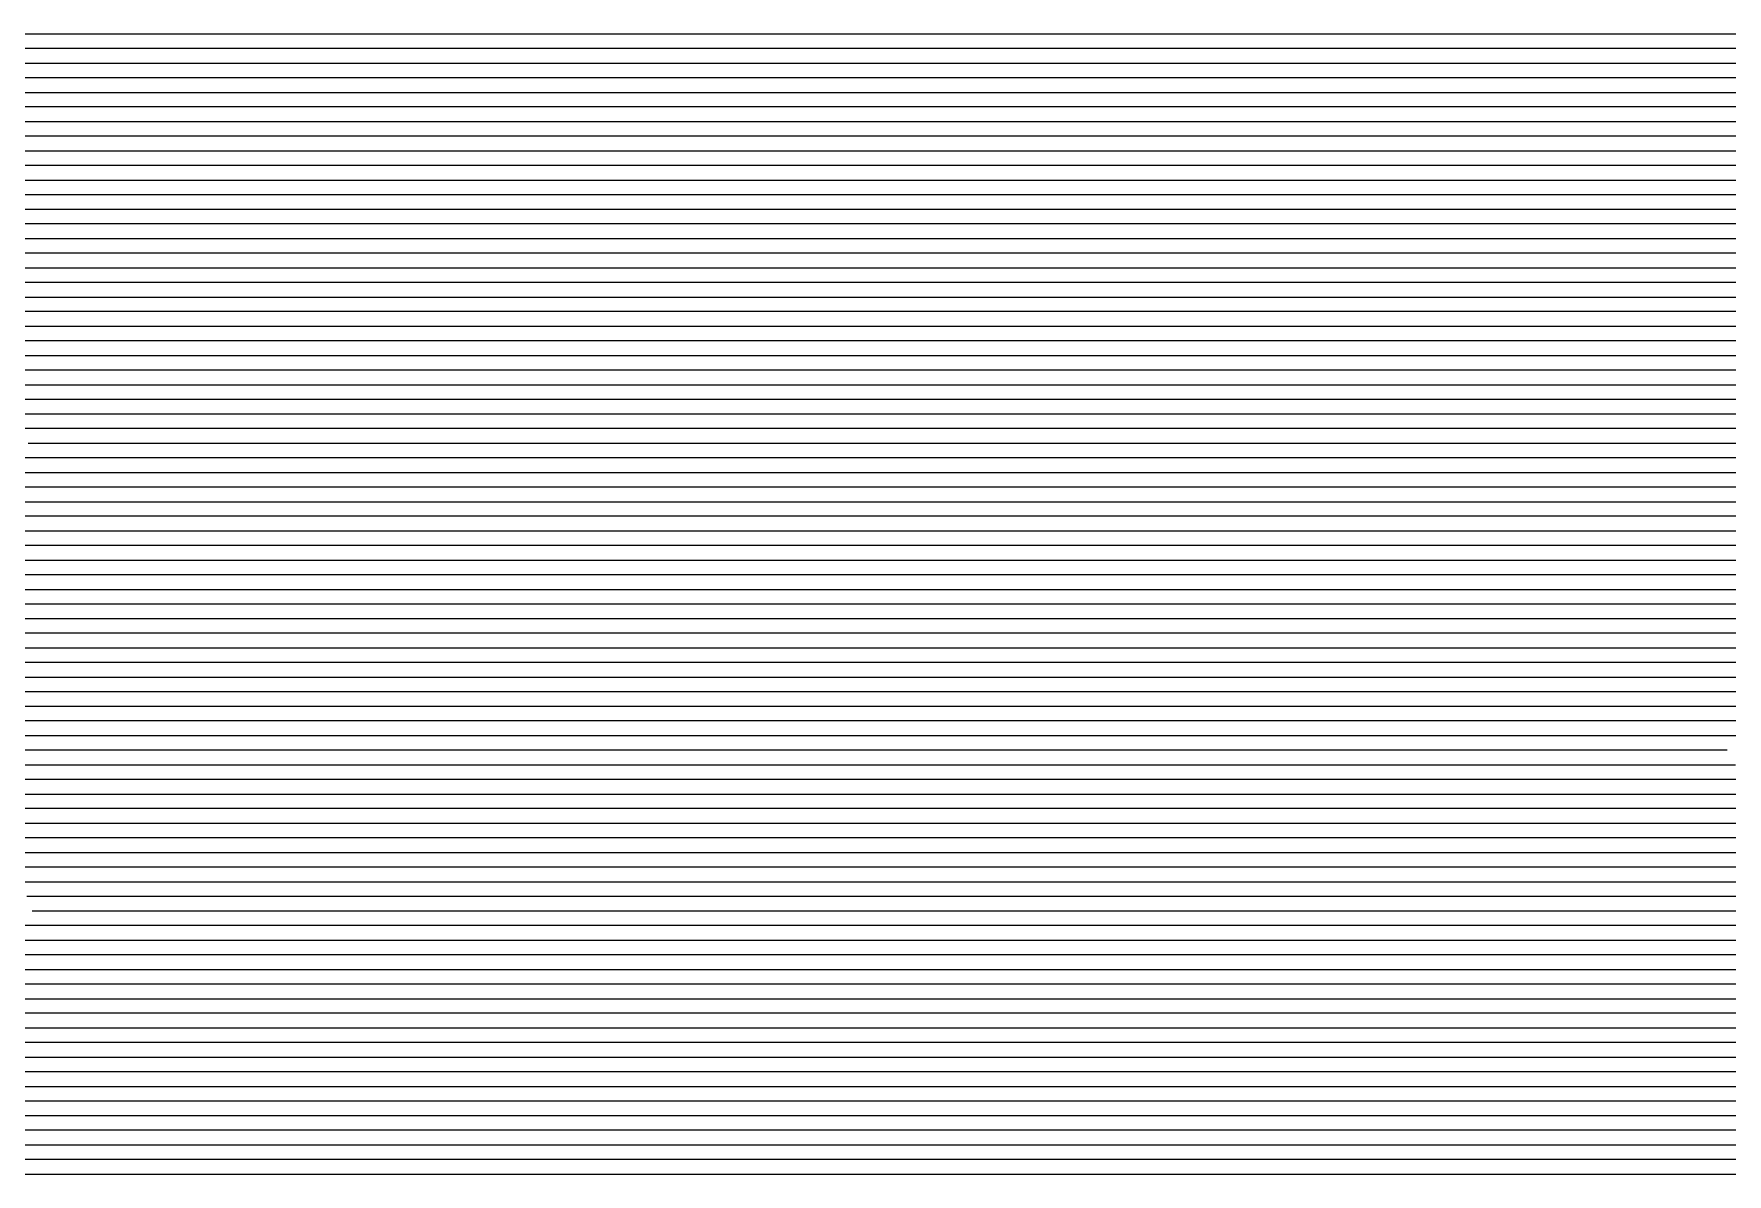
# Model space of a CAD drawing. Header units: metres. Extents: x -7 to 7, y -7 to 7.
# Drawn here: x -3.223 to -2.065, y 5.085 to 5.865 of the extents above; entities that cross this region are included whole.
import ezdxf

# ---------------------------------------------------------------- set-up
doc = ezdxf.new("R2010")
doc.units = ezdxf.units.M

msp = doc.modelspace()

# ---------------------------------------------------------------- linework, layer by layer
for p, q in [((-3.408932, 5.865147, -0.579548), (-2.96056, 5.865147, -0.538877)), ((-2.96056, 5.865147, -0.538877), (-2.860878, 5.865147, -0.529523)), ((-2.860878, 5.865147, -0.529523), (-2.477347, 5.865147, -0.494256)), ((-2.477347, 5.865147, -0.494256), (-2.337511, 5.865147, -0.480944)), ((-2.337511, 5.865147, -0.480944), (-2.008483, 5.865147, -0.450271)), ((-2.95704, 5.855147, -0.538315), (-3.402446, 5.855147, -0.578717)), ((-2.854789, 5.855147, -0.52872), (-2.95704, 5.855147, -0.538315)), ((-2.474171, 5.855147, -0.493721), (-2.854789, 5.855147, -0.52872)), ((-2.331947, 5.855147, -0.480182), (-2.474171, 5.855147, -0.493721)), ((-2.005755, 5.855147, -0.449773), (-2.331947, 5.855147, -0.480182)), ((-3.395961, 5.845147, -0.577886), (-2.953521, 5.845147, -0.537754)), ((-2.953521, 5.845147, -0.537754), (-2.848701, 5.845147, -0.527917)), ((-2.848701, 5.845147, -0.527917), (-2.470995, 5.845147, -0.493186)), ((-2.470995, 5.845147, -0.493186), (-2.326383, 5.845147, -0.47942)), ((-2.326383, 5.845147, -0.47942), (-2.003027, 5.845147, -0.449275)), ((-2.950001, 5.835147, -0.537192), (-3.389475, 5.835147, -0.577055)), ((-2.842613, 5.835147, -0.527115), (-2.950001, 5.835147, -0.537192)), ((-2.467819, 5.835147, -0.492651), (-2.842613, 5.835147, -0.527115)), ((-2.320819, 5.835147, -0.478657), (-2.467819, 5.835147, -0.492651)), ((-2.000299, 5.835147, -0.448777), (-2.320819, 5.835147, -0.478657)), ((-3.382989, 5.825147, -0.576225), (-2.946482, 5.825147, -0.53663)), ((-2.946482, 5.825147, -0.53663), (-2.836524, 5.825147, -0.526312)), ((-2.836524, 5.825147, -0.526312), (-2.464643, 5.825147, -0.492116)), ((-2.464643, 5.825147, -0.492116), (-2.315254, 5.825147, -0.477895)), ((-2.315254, 5.825147, -0.477895), (-1.997572, 5.825147, -0.448279)), ((-2.942962, 5.815147, -0.536069), (-3.376504, 5.815147, -0.575394)), ((-3.370018, 5.805147, -0.574563), (-2.939443, 5.805147, -0.535507)), ((-2.830436, 5.815147, -0.525509), (-2.942962, 5.815147, -0.536069)), ((-2.939443, 5.805147, -0.535507), (-2.824347, 5.805147, -0.524706)), ((-2.461467, 5.815147, -0.491581), (-2.830436, 5.815147, -0.525509)), ((-2.824347, 5.805147, -0.524706), (-2.458291, 5.805147, -0.491046)), ((-2.30969, 5.815147, -0.477133), (-2.461467, 5.815147, -0.491581)), ((-2.458291, 5.805147, -0.491046), (-2.304126, 5.805147, -0.47637)), ((-1.994844, 5.815147, -0.447781), (-2.30969, 5.815147, -0.477133)), ((-2.304126, 5.805147, -0.47637), (-1.992116, 5.805147, -0.447283)), ((-2.935923, 5.795147, -0.534945), (-3.363533, 5.795147, -0.573732)), ((-2.818259, 5.795147, -0.523903), (-2.935923, 5.795147, -0.534945)), ((-2.455115, 5.795147, -0.490511), (-2.818259, 5.795147, -0.523903)), ((-2.298562, 5.795147, -0.475608), (-2.455115, 5.795147, -0.490511)), ((-1.989388, 5.795147, -0.446786), (-2.298562, 5.795147, -0.475608)), ((-3.357047, 5.785147, -0.572902), (-2.932404, 5.785147, -0.534383)), ((-2.932404, 5.785147, -0.534383), (-2.812171, 5.785147, -0.523101)), ((-2.812171, 5.785147, -0.523101), (-2.451939, 5.785147, -0.489976)), ((-2.451939, 5.785147, -0.489976), (-2.292997, 5.785147, -0.474846)), ((-2.292997, 5.785147, -0.474846), (-1.986661, 5.785147, -0.446288)), ((-2.928884, 5.775147, -0.533822), (-3.350562, 5.775147, -0.572071)), ((-2.806082, 5.775147, -0.522298), (-2.928884, 5.775147, -0.533822)), ((-2.448763, 5.775147, -0.489441), (-2.806082, 5.775147, -0.522298)), ((-2.287433, 5.775147, -0.474083), (-2.448763, 5.775147, -0.489441)), ((-1.983933, 5.775147, -0.44579), (-2.287433, 5.775147, -0.474083)), ((-3.344076, 5.765147, -0.57124), (-2.925365, 5.765147, -0.53326)), ((-2.925365, 5.765147, -0.53326), (-2.799994, 5.765147, -0.521495)), ((-2.799994, 5.765147, -0.521495), (-2.445587, 5.765147, -0.488906)), ((-2.445587, 5.765147, -0.488906), (-2.281869, 5.765147, -0.473321)), ((-2.281869, 5.765147, -0.473321), (-1.981205, 5.765147, -0.445292)), ((-2.921845, 5.755147, -0.532698), (-3.337591, 5.755147, -0.570409)), ((-2.793905, 5.755147, -0.520692), (-2.921845, 5.755147, -0.532698)), ((-2.442411, 5.755147, -0.488371), (-2.793905, 5.755147, -0.520692)), ((-2.276305, 5.755147, -0.472559), (-2.442411, 5.755147, -0.488371)), ((-1.978477, 5.755147, -0.444794), (-2.276305, 5.755147, -0.472559)), ((-3.331105, 5.745147, -0.569579), (-2.918326, 5.745147, -0.532137)), ((-2.914806, 5.735147, -0.531575), (-3.324619, 5.735147, -0.568748)), ((-2.918326, 5.745147, -0.532137), (-2.787817, 5.745147, -0.51989)), ((-2.781729, 5.735147, -0.519087), (-2.914806, 5.735147, -0.531575)), ((-2.787817, 5.745147, -0.51989), (-2.439235, 5.745147, -0.487836)), ((-2.436059, 5.735147, -0.487302), (-2.781729, 5.735147, -0.519087)), ((-2.439235, 5.745147, -0.487836), (-2.27074, 5.745147, -0.471796)), ((-2.265176, 5.735147, -0.471034), (-2.436059, 5.735147, -0.487302)), ((-2.27074, 5.745147, -0.471796), (-1.97575, 5.745147, -0.444296)), ((-1.973022, 5.735147, -0.443798), (-2.265176, 5.735147, -0.471034)), ((-3.318134, 5.725147, -0.567917), (-2.911287, 5.725147, -0.531013)), ((-2.911287, 5.725147, -0.531013), (-2.77564, 5.725147, -0.518284)), ((-2.77564, 5.725147, -0.518284), (-2.432883, 5.725147, -0.486767)), ((-2.432883, 5.725147, -0.486767), (-2.259612, 5.725147, -0.470272)), ((-2.259612, 5.725147, -0.470272), (-1.970294, 5.725147, -0.4433)), ((-2.907767, 5.715147, -0.530452), (-3.311648, 5.715147, -0.567086)), ((-2.769552, 5.715147, -0.517481), (-2.907767, 5.715147, -0.530452)), ((-2.429707, 5.715147, -0.486232), (-2.769552, 5.715147, -0.517481)), ((-2.254048, 5.715147, -0.469509), (-2.429707, 5.715147, -0.486232)), ((-1.967567, 5.715147, -0.442802), (-2.254048, 5.715147, -0.469509)), ((-3.305163, 5.705147, -0.566256), (-2.904248, 5.705147, -0.52989)), ((-2.904248, 5.705147, -0.52989), (-2.763464, 5.705147, -0.516678)), ((-2.763464, 5.705147, -0.516678), (-2.426531, 5.705147, -0.485697)), ((-2.426531, 5.705147, -0.485697), (-2.248483, 5.705147, -0.468747)), ((-2.248483, 5.705147, -0.468747), (-1.964839, 5.705147, -0.442304)), ((-2.900728, 5.695147, -0.529328), (-3.298677, 5.695147, -0.565425)), ((-2.757375, 5.695147, -0.515876), (-2.900728, 5.695147, -0.529328)), ((-2.423355, 5.695147, -0.485162), (-2.757375, 5.695147, -0.515876)), ((-2.242919, 5.695147, -0.467985), (-2.423355, 5.695147, -0.485162)), ((-1.962111, 5.695147, -0.441807), (-2.242919, 5.695147, -0.467985)), ((-3.292192, 5.685147, -0.564594), (-2.897209, 5.685147, -0.528766)), ((-2.897209, 5.685147, -0.528766), (-2.751287, 5.685147, -0.515073)), ((-2.751287, 5.685147, -0.515073), (-2.420179, 5.685147, -0.484627)), ((-2.420179, 5.685147, -0.484627), (-2.237355, 5.685147, -0.467222)), ((-2.237355, 5.685147, -0.467222), (-1.959383, 5.685147, -0.441309)), ((-2.89369, 5.675147, -0.528205), (-3.285706, 5.675147, -0.563763)), ((-3.279221, 5.665147, -0.562933), (-2.89017, 5.665147, -0.527643)), ((-2.745198, 5.675147, -0.51427), (-2.89369, 5.675147, -0.528205)), ((-2.89017, 5.665147, -0.527643), (-2.73911, 5.665147, -0.513467)), ((-2.417003, 5.675147, -0.484092), (-2.745198, 5.675147, -0.51427)), ((-2.73911, 5.665147, -0.513467), (-2.413827, 5.665147, -0.483557)), ((-2.231791, 5.675147, -0.46646), (-2.417003, 5.675147, -0.484092)), ((-2.413827, 5.665147, -0.483557), (-2.226226, 5.665147, -0.465698)), ((-1.956656, 5.675147, -0.440811), (-2.231791, 5.675147, -0.46646)), ((-2.226226, 5.665147, -0.465698), (-1.953928, 5.665147, -0.440313)), ((-2.886651, 5.655147, -0.527081), (-3.272735, 5.655147, -0.562102)), ((-2.733022, 5.655147, -0.512665), (-2.886651, 5.655147, -0.527081)), ((-2.410651, 5.655147, -0.483022), (-2.733022, 5.655147, -0.512665)), ((-2.220662, 5.655147, -0.464935), (-2.410651, 5.655147, -0.483022)), ((-1.9512, 5.655147, -0.439815), (-2.220662, 5.655147, -0.464935)), ((-3.266249, 5.645147, -0.561271), (-2.883131, 5.645147, -0.52652)), ((-2.883131, 5.645147, -0.52652), (-2.726933, 5.645147, -0.511862)), ((-2.726933, 5.645147, -0.511862), (-2.407475, 5.645147, -0.482487)), ((-2.407475, 5.645147, -0.482487), (-2.215098, 5.645147, -0.464173)), ((-2.215098, 5.645147, -0.464173), (-1.948472, 5.645147, -0.439317)), ((-2.879612, 5.635147, -0.525958), (-3.259764, 5.635147, -0.56044)), ((-2.720845, 5.635147, -0.511059), (-2.879612, 5.635147, -0.525958)), ((-2.404299, 5.635147, -0.481952), (-2.720845, 5.635147, -0.511059)), ((-2.209534, 5.635147, -0.463411), (-2.404299, 5.635147, -0.481952)), ((-1.945745, 5.635147, -0.438819), (-2.209534, 5.635147, -0.463411)), ((-3.253278, 5.625147, -0.55961), (-2.876092, 5.625147, -0.525396)), ((-2.876092, 5.625147, -0.525396), (-2.714757, 5.625147, -0.510256)), ((-2.714757, 5.625147, -0.510256), (-2.401123, 5.625147, -0.481417)), ((-2.401123, 5.625147, -0.481417), (-2.20397, 5.625147, -0.462648)), ((-2.20397, 5.625147, -0.462648), (-1.943017, 5.625147, -0.438321)), ((-2.872573, 5.615147, -0.524834), (-3.246793, 5.615147, -0.558779)), ((-2.708668, 5.615147, -0.509454), (-2.872573, 5.615147, -0.524834)), ((-2.397947, 5.615147, -0.480882), (-2.708668, 5.615147, -0.509454)), ((-2.198405, 5.615147, -0.461886), (-2.397947, 5.615147, -0.480882)), ((-1.940289, 5.615147, -0.437823), (-2.198405, 5.615147, -0.461886)), ((-3.240307, 5.605147, -0.557948), (-2.869053, 5.605147, -0.524273)), ((-2.869053, 5.605147, -0.524273), (-2.70258, 5.605147, -0.508651)), ((-2.70258, 5.605147, -0.508651), (-2.394771, 5.605147, -0.480347)), ((-2.394771, 5.605147, -0.480347), (-2.192841, 5.605147, -0.461124)), ((-2.192841, 5.605147, -0.461124), (-1.937561, 5.605147, -0.437326)), ((-2.865534, 5.595147, -0.523711), (-3.233822, 5.595147, -0.557117)), ((-3.227336, 5.585147, -0.556287), (-2.862014, 5.585147, -0.523149)), ((-2.696491, 5.595147, -0.507848), (-2.865534, 5.595147, -0.523711)), ((-2.862014, 5.585147, -0.523149), (-2.690403, 5.585147, -0.507045)), ((-2.391595, 5.595147, -0.479812), (-2.696491, 5.595147, -0.507848)), ((-2.690403, 5.585147, -0.507045), (-2.388419, 5.585147, -0.479277)), ((-2.187277, 5.595147, -0.460361), (-2.391595, 5.595147, -0.479812)), ((-2.388419, 5.585147, -0.479277), (-2.181713, 5.585147, -0.459599)), ((-1.934834, 5.595147, -0.436828), (-2.187277, 5.595147, -0.460361)), ((-2.181713, 5.585147, -0.459599), (-1.932106, 5.585147, -0.43633)), ((-3.220851, 5.575147, -0.555456), (-3.342292, 5.575147, -0.566696)), ((-2.858495, 5.575147, -0.522588), (-3.220851, 5.575147, -0.555456)), ((-2.684315, 5.575147, -0.506242), (-2.858495, 5.575147, -0.522588)), ((-2.385243, 5.575147, -0.478742), (-2.684315, 5.575147, -0.506242)), ((-2.176148, 5.575147, -0.458837), (-2.385243, 5.575147, -0.478742)), ((-1.929378, 5.575147, -0.435832), (-2.176148, 5.575147, -0.458837)), ((-3.338491, 5.565147, -0.566114), (-3.214365, 5.565147, -0.554625)), ((-3.214365, 5.565147, -0.554625), (-2.854975, 5.565147, -0.522026)), ((-2.854975, 5.565147, -0.522026), (-2.678226, 5.565147, -0.50544)), ((-2.678226, 5.565147, -0.50544), (-2.382067, 5.565147, -0.478207)), ((-2.382067, 5.565147, -0.478207), (-2.170584, 5.565147, -0.458074)), ((-2.170584, 5.565147, -0.458074), (-1.92665, 5.565147, -0.435334)), ((-3.207879, 5.555147, -0.553794), (-3.334691, 5.555147, -0.565532)), ((-2.851456, 5.555147, -0.521464), (-3.207879, 5.555147, -0.553794)), ((-2.672138, 5.555147, -0.504637), (-2.851456, 5.555147, -0.521464)), ((-2.378891, 5.555147, -0.477672), (-2.672138, 5.555147, -0.504637)), ((-2.16502, 5.555147, -0.457312), (-2.378891, 5.555147, -0.477672)), ((-1.923923, 5.555147, -0.434836), (-2.16502, 5.555147, -0.457312)), ((-3.33089, 5.545147, -0.564949), (-3.201394, 5.545147, -0.552964)), ((-3.201394, 5.545147, -0.552964), (-2.847936, 5.545147, -0.520902)), ((-2.847936, 5.545147, -0.520902), (-2.666049, 5.545147, -0.503834)), ((-2.666049, 5.545147, -0.503834), (-2.375715, 5.545147, -0.477137)), ((-2.375715, 5.545147, -0.477137), (-2.159456, 5.545147, -0.45655)), ((-2.159456, 5.545147, -0.45655), (-1.921195, 5.545147, -0.434338)), ((-3.194908, 5.535147, -0.552133), (-3.327089, 5.535147, -0.564367)), ((-2.844417, 5.535147, -0.520341), (-3.194908, 5.535147, -0.552133)), ((-2.659961, 5.535147, -0.503031), (-2.844417, 5.535147, -0.520341)), ((-2.372539, 5.535147, -0.476602), (-2.659961, 5.535147, -0.503031)), ((-2.153891, 5.535147, -0.455787), (-2.372539, 5.535147, -0.476602)), ((-1.918467, 5.535147, -0.43384), (-2.153891, 5.535147, -0.455787)), ((-3.323288, 5.525147, -0.563785), (-3.188423, 5.525147, -0.551302)), ((-3.181937, 5.515147, -0.550471), (-3.319487, 5.515147, -0.563202)), ((-3.188423, 5.525147, -0.551302), (-2.840897, 5.525147, -0.519779)), ((-2.837378, 5.515147, -0.519217), (-3.181937, 5.515147, -0.550471)), ((-2.840897, 5.525147, -0.519779), (-2.653873, 5.525147, -0.502229)), ((-2.647784, 5.515147, -0.501426), (-2.837378, 5.515147, -0.519217)), ((-2.653873, 5.525147, -0.502229), (-2.369363, 5.525147, -0.476067)), ((-2.366187, 5.515147, -0.475532), (-2.647784, 5.515147, -0.501426)), ((-2.369363, 5.525147, -0.476067), (-2.148327, 5.525147, -0.455025)), ((-2.142763, 5.515147, -0.454263), (-2.366187, 5.515147, -0.475532)), ((-2.148327, 5.525147, -0.455025), (-1.915739, 5.525147, -0.433342)), ((-1.913012, 5.515147, -0.432844), (-2.142763, 5.515147, -0.454263)), ((-3.315686, 5.505147, -0.56262), (-3.175452, 5.505147, -0.549641)), ((-3.175452, 5.505147, -0.549641), (-2.833858, 5.505147, -0.518656)), ((-2.833858, 5.505147, -0.518656), (-2.641696, 5.505147, -0.500623)), ((-2.641696, 5.505147, -0.500623), (-2.363011, 5.505147, -0.474997)), ((-2.363011, 5.505147, -0.474997), (-2.137199, 5.505147, -0.453501)), ((-2.137199, 5.505147, -0.453501), (-1.910284, 5.505147, -0.432347)), ((-3.168966, 5.495147, -0.54881), (-3.311886, 5.495147, -0.562038)), ((-2.830339, 5.495147, -0.518094), (-3.168966, 5.495147, -0.54881)), ((-2.635608, 5.495147, -0.49982), (-2.830339, 5.495147, -0.518094)), ((-2.359835, 5.495147, -0.474462), (-2.635608, 5.495147, -0.49982)), ((-2.131634, 5.495147, -0.452738), (-2.359835, 5.495147, -0.474462)), ((-1.907556, 5.495147, -0.431849), (-2.131634, 5.495147, -0.452738)), ((-3.308085, 5.485147, -0.561456), (-3.162481, 5.485147, -0.547979)), ((-3.162481, 5.485147, -0.547979), (-2.826819, 5.485147, -0.517532)), ((-2.826819, 5.485147, -0.517532), (-2.629519, 5.485147, -0.499017)), ((-2.629519, 5.485147, -0.499017), (-2.356659, 5.485147, -0.473927)), ((-2.356659, 5.485147, -0.473927), (-2.12607, 5.485147, -0.451976)), ((-2.12607, 5.485147, -0.451976), (-1.904828, 5.485147, -0.431351)), ((-3.155995, 5.475147, -0.547148), (-3.304284, 5.475147, -0.560873)), ((-2.8233, 5.475147, -0.516971), (-3.155995, 5.475147, -0.547148)), ((-2.623431, 5.475147, -0.498215), (-2.8233, 5.475147, -0.516971)), ((-2.353483, 5.475147, -0.473392), (-2.623431, 5.475147, -0.498215)), ((-2.120506, 5.475147, -0.451214), (-2.353483, 5.475147, -0.473392)), ((-1.902101, 5.475147, -0.430853), (-2.120506, 5.475147, -0.451214)), ((-3.300483, 5.465147, -0.560291), (-3.149509, 5.465147, -0.546318)), ((-3.149509, 5.465147, -0.546318), (-2.81978, 5.465147, -0.516409)), ((-2.81978, 5.465147, -0.516409), (-2.617342, 5.465147, -0.497412)), ((-2.617342, 5.465147, -0.497412), (-2.350307, 5.465147, -0.472857)), ((-2.350307, 5.465147, -0.472857), (-2.114942, 5.465147, -0.450451)), ((-2.114942, 5.465147, -0.450451), (-1.899373, 5.465147, -0.430355)), ((-3.143024, 5.455147, -0.545487), (-3.296682, 5.455147, -0.559709)), ((-3.292881, 5.445147, -0.559127), (-3.136538, 5.445147, -0.544656)), ((-2.816261, 5.455147, -0.515847), (-3.143024, 5.455147, -0.545487)), ((-3.136538, 5.445147, -0.544656), (-2.812741, 5.445147, -0.515285)), ((-2.611254, 5.455147, -0.496609), (-2.816261, 5.455147, -0.515847)), ((-2.812741, 5.445147, -0.515285), (-2.605166, 5.445147, -0.495806)), ((-2.347131, 5.455147, -0.472322), (-2.611254, 5.455147, -0.496609)), ((-2.605166, 5.445147, -0.495806), (-2.343955, 5.445147, -0.471787)), ((-2.109378, 5.455147, -0.449689), (-2.347131, 5.455147, -0.472322)), ((-2.343955, 5.445147, -0.471787), (-2.103813, 5.445147, -0.448927)), ((-1.896645, 5.455147, -0.429857), (-2.109378, 5.455147, -0.449689)), ((-2.103813, 5.445147, -0.448927), (-1.893917, 5.445147, -0.429359)), ((-3.130053, 5.435147, -0.543825), (-3.289081, 5.435147, -0.558544)), ((-2.809222, 5.435147, -0.514724), (-3.130053, 5.435147, -0.543825)), ((-2.599077, 5.435147, -0.495004), (-2.809222, 5.435147, -0.514724)), ((-2.340779, 5.435147, -0.471252), (-2.599077, 5.435147, -0.495004)), ((-2.098249, 5.435147, -0.448164), (-2.340779, 5.435147, -0.471252)), ((-1.89119, 5.435147, -0.428861), (-2.098249, 5.435147, -0.448164)), ((-3.28528, 5.425147, -0.557962), (-3.123567, 5.425147, -0.542995)), ((-3.123567, 5.425147, -0.542995), (-2.805702, 5.425147, -0.514162)), ((-2.805702, 5.425147, -0.514162), (-2.592989, 5.425147, -0.494201)), ((-2.592989, 5.425147, -0.494201), (-2.337603, 5.425147, -0.470717)), ((-2.337603, 5.425147, -0.470717), (-2.092685, 5.425147, -0.447402)), ((-2.092685, 5.425147, -0.447402), (-1.888462, 5.425147, -0.428363)), ((-3.117082, 5.415147, -0.542164), (-3.281479, 5.415147, -0.55738)), ((-2.802183, 5.415147, -0.5136), (-3.117082, 5.415147, -0.542164)), ((-2.5869, 5.415147, -0.493398), (-2.802183, 5.415147, -0.5136)), ((-2.334427, 5.415147, -0.470182), (-2.5869, 5.415147, -0.493398)), ((-2.087121, 5.415147, -0.44664), (-2.334427, 5.415147, -0.470182)), ((-1.885734, 5.415147, -0.427865), (-2.087121, 5.415147, -0.44664)), ((-3.277678, 5.405147, -0.556798), (-3.110596, 5.405147, -0.541333)), ((-3.110596, 5.405147, -0.541333), (-2.798663, 5.405147, -0.513039)), ((-2.798663, 5.405147, -0.513039), (-2.580812, 5.405147, -0.492595)), ((-2.580812, 5.405147, -0.492595), (-2.331251, 5.405147, -0.469647)), ((-2.331251, 5.405147, -0.469647), (-2.081556, 5.405147, -0.445877)), ((-2.081556, 5.405147, -0.445877), (-1.883006, 5.405147, -0.427368)), ((-3.104111, 5.395147, -0.540502), (-3.273877, 5.395147, -0.556215)), ((-2.795144, 5.395147, -0.512477), (-3.104111, 5.395147, -0.540502)), ((-2.574724, 5.395147, -0.491793), (-2.795144, 5.395147, -0.512477)), ((-2.328075, 5.395147, -0.469112), (-2.574724, 5.395147, -0.491793)), ((-2.075992, 5.395147, -0.445115), (-2.328075, 5.395147, -0.469112)), ((-1.880279, 5.395147, -0.42687), (-2.075992, 5.395147, -0.445115)), ((-3.270077, 5.385147, -0.555633), (-3.097625, 5.385147, -0.539672)), ((-3.097625, 5.385147, -0.539672), (-2.791624, 5.385147, -0.511915)), ((-2.791624, 5.385147, -0.511915), (-2.568635, 5.385147, -0.49099)), ((-2.568635, 5.385147, -0.49099), (-2.324899, 5.385147, -0.468577)), ((-2.324899, 5.385147, -0.468577), (-2.070428, 5.385147, -0.444353)), ((-2.070428, 5.385147, -0.444353), (-1.877551, 5.385147, -0.426372)), ((-3.091139, 5.375147, -0.538841), (-3.266276, 5.375147, -0.555051)), ((-3.262475, 5.365147, -0.554469), (-3.084654, 5.365147, -0.53801)), ((-2.788105, 5.375147, -0.511353), (-3.091139, 5.375147, -0.538841)), ((-3.084654, 5.365147, -0.53801), (-2.784585, 5.365147, -0.510792)), ((-2.562547, 5.375147, -0.490187), (-2.788105, 5.375147, -0.511353)), ((-2.784585, 5.365147, -0.510792), (-2.556459, 5.365147, -0.489384)), ((-2.321723, 5.375147, -0.468043), (-2.562547, 5.375147, -0.490187)), ((-2.556459, 5.365147, -0.489384), (-2.318547, 5.365147, -0.467508)), ((-2.064864, 5.375147, -0.44359), (-2.321723, 5.375147, -0.468043)), ((-2.318547, 5.365147, -0.467508), (-2.059299, 5.365147, -0.442828)), ((-3.078168, 5.355147, -0.537179), (-3.258674, 5.355147, -0.553886)), ((-2.781066, 5.355147, -0.51023), (-3.078168, 5.355147, -0.537179)), ((-2.55037, 5.355147, -0.488581), (-2.781066, 5.355147, -0.51023)), ((-2.315371, 5.355147, -0.466973), (-2.55037, 5.355147, -0.488581)), ((-2.053735, 5.355147, -0.442066), (-2.315371, 5.355147, -0.466973)), ((-3.254873, 5.345147, -0.553304), (-3.071683, 5.345147, -0.536349)), ((-3.071683, 5.345147, -0.536349), (-2.777546, 5.345147, -0.509668)), ((-2.777546, 5.345147, -0.509668), (-2.544282, 5.345147, -0.487779)), ((-2.544282, 5.345147, -0.487779), (-2.312195, 5.345147, -0.466438)), ((-2.312195, 5.345147, -0.466438), (-2.048171, 5.345147, -0.441303)), ((-3.065197, 5.335147, -0.535518), (-3.251072, 5.335147, -0.552722)), ((-2.774027, 5.335147, -0.509107), (-3.065197, 5.335147, -0.535518)), ((-2.538193, 5.335147, -0.486976), (-2.774027, 5.335147, -0.509107)), ((-2.309019, 5.335147, -0.465903), (-2.538193, 5.335147, -0.486976)), ((-2.042607, 5.335147, -0.440541), (-2.309019, 5.335147, -0.465903)), ((-3.247272, 5.325147, -0.552139), (-3.058712, 5.325147, -0.534687)), ((-3.058712, 5.325147, -0.534687), (-2.770508, 5.325147, -0.508545)), ((-2.770508, 5.325147, -0.508545), (-2.532105, 5.325147, -0.486173)), ((-2.532105, 5.325147, -0.486173), (-2.305843, 5.325147, -0.465368)), ((-2.305843, 5.325147, -0.465368), (-2.037042, 5.325147, -0.439779)), ((-3.052226, 5.315147, -0.533856), (-3.243471, 5.315147, -0.551557)), ((-2.766988, 5.315147, -0.507983), (-3.052226, 5.315147, -0.533856)), ((-2.526017, 5.315147, -0.48537), (-2.766988, 5.315147, -0.507983)), ((-2.302667, 5.315147, -0.464833), (-2.526017, 5.315147, -0.48537)), ((-2.031478, 5.315147, -0.439016), (-2.302667, 5.315147, -0.464833)), ((-3.23967, 5.305147, -0.550975), (-3.045741, 5.305147, -0.533026)), ((-3.039255, 5.295147, -0.532195), (-3.235869, 5.295147, -0.550393)), ((-3.045741, 5.305147, -0.533026), (-2.763469, 5.305147, -0.507422)), ((-2.759949, 5.295147, -0.50686), (-3.039255, 5.295147, -0.532195)), ((-2.763469, 5.305147, -0.507422), (-2.519928, 5.305147, -0.484568)), ((-2.51384, 5.295147, -0.483765), (-2.759949, 5.295147, -0.50686)), ((-2.519928, 5.305147, -0.484568), (-2.299491, 5.305147, -0.464298)), ((-2.296315, 5.295147, -0.463763), (-2.51384, 5.295147, -0.483765)), ((-2.299491, 5.305147, -0.464298), (-2.025914, 5.305147, -0.438254)), ((-2.02035, 5.295147, -0.437492), (-2.296315, 5.295147, -0.463763)), ((-3.232068, 5.285147, -0.54981), (-3.032769, 5.285147, -0.531364)), ((-3.032769, 5.285147, -0.531364), (-2.75643, 5.285147, -0.506298)), ((-2.75643, 5.285147, -0.506298), (-2.507751, 5.285147, -0.482962)), ((-2.507751, 5.285147, -0.482962), (-2.293139, 5.285147, -0.463228)), ((-2.293139, 5.285147, -0.463228), (-2.014786, 5.285147, -0.436729)), ((-3.026284, 5.275147, -0.530533), (-3.228267, 5.275147, -0.549228)), ((-2.75291, 5.275147, -0.505736), (-3.026284, 5.275147, -0.530533)), ((-2.501663, 5.275147, -0.482159), (-2.75291, 5.275147, -0.505736)), ((-2.289963, 5.275147, -0.462693), (-2.501663, 5.275147, -0.482159)), ((-2.009221, 5.275147, -0.435967), (-2.289963, 5.275147, -0.462693)), ((-3.224467, 5.265147, -0.548646), (-3.019798, 5.265147, -0.529703)), ((-3.019798, 5.265147, -0.529703), (-2.749391, 5.265147, -0.505175)), ((-2.749391, 5.265147, -0.505175), (-2.495575, 5.265147, -0.481356)), ((-2.495575, 5.265147, -0.481356), (-2.286787, 5.265147, -0.462158)), ((-2.286787, 5.265147, -0.462158), (-2.003657, 5.265147, -0.435205)), ((-3.220666, 5.255147, -0.548064), (-3.562165, 5.255147, -0.578621)), ((-3.013313, 5.255147, -0.528872), (-3.220666, 5.255147, -0.548064)), ((-2.745871, 5.255147, -0.504613), (-3.013313, 5.255147, -0.528872)), ((-2.489486, 5.255147, -0.480554), (-2.745871, 5.255147, -0.504613)), ((-2.283611, 5.255147, -0.461623), (-2.489486, 5.255147, -0.480554)), ((-1.998093, 5.255147, -0.434442), (-2.283611, 5.255147, -0.461623)), ((-3.555344, 5.245147, -0.577769), (-3.216865, 5.245147, -0.547481)), ((-3.216865, 5.245147, -0.547481), (-3.006827, 5.245147, -0.528041)), ((-3.006827, 5.245147, -0.528041), (-2.742352, 5.245147, -0.504051)), ((-2.742352, 5.245147, -0.504051), (-2.483398, 5.245147, -0.479751)), ((-2.483398, 5.245147, -0.479751), (-2.280435, 5.245147, -0.461088)), ((-2.280435, 5.245147, -0.461088), (-1.992529, 5.245147, -0.43368)), ((-3.213064, 5.235147, -0.546899), (-3.548523, 5.235147, -0.576916)), ((-3.541702, 5.225147, -0.576064), (-3.209263, 5.225147, -0.546317)), ((-3.000342, 5.235147, -0.52721), (-3.213064, 5.235147, -0.546899)), ((-3.209263, 5.225147, -0.546317), (-2.993856, 5.225147, -0.52638)), ((-2.738832, 5.235147, -0.50349), (-3.000342, 5.235147, -0.52721)), ((-2.993856, 5.225147, -0.52638), (-2.735313, 5.225147, -0.502928)), ((-2.47731, 5.235147, -0.478948), (-2.738832, 5.235147, -0.50349)), ((-2.735313, 5.225147, -0.502928), (-2.471221, 5.225147, -0.478145)), ((-2.277259, 5.235147, -0.460553), (-2.47731, 5.235147, -0.478948)), ((-2.471221, 5.225147, -0.478145), (-2.274083, 5.225147, -0.460018)), ((-1.986964, 5.235147, -0.432918), (-2.277259, 5.235147, -0.460553)), ((-2.274083, 5.225147, -0.460018), (-1.9814, 5.225147, -0.432155)), ((-3.205463, 5.215147, -0.545735), (-3.534881, 5.215147, -0.575211)), ((-2.98737, 5.215147, -0.525549), (-3.205463, 5.215147, -0.545735)), ((-2.731793, 5.215147, -0.502366), (-2.98737, 5.215147, -0.525549)), ((-2.465133, 5.215147, -0.477343), (-2.731793, 5.215147, -0.502366)), ((-2.270907, 5.215147, -0.459483), (-2.465133, 5.215147, -0.477343)), ((-1.975836, 5.215147, -0.431393), (-2.270907, 5.215147, -0.459483)), ((-3.52806, 5.205147, -0.574359), (-3.201662, 5.205147, -0.545152)), ((-3.201662, 5.205147, -0.545152), (-2.980885, 5.205147, -0.524718)), ((-2.980885, 5.205147, -0.524718), (-2.728274, 5.205147, -0.501804)), ((-2.728274, 5.205147, -0.501804), (-2.459044, 5.205147, -0.47654)), ((-2.459044, 5.205147, -0.47654), (-2.267731, 5.205147, -0.458948)), ((-2.267731, 5.205147, -0.458948), (-1.970272, 5.205147, -0.430631)), ((-3.197861, 5.195147, -0.54457), (-3.521239, 5.195147, -0.573506)), ((-2.974399, 5.195147, -0.523887), (-3.197861, 5.195147, -0.54457)), ((-2.724754, 5.195147, -0.501243), (-2.974399, 5.195147, -0.523887)), ((-2.452956, 5.195147, -0.475737), (-2.724754, 5.195147, -0.501243)), ((-2.264555, 5.195147, -0.458413), (-2.452956, 5.195147, -0.475737)), ((-1.964707, 5.195147, -0.429868), (-2.264555, 5.195147, -0.458413)), ((-3.514418, 5.185147, -0.572653), (-3.19406, 5.185147, -0.543988)), ((-3.19406, 5.185147, -0.543988), (-2.967914, 5.185147, -0.523057)), ((-2.967914, 5.185147, -0.523057), (-2.721235, 5.185147, -0.500681)), ((-2.721235, 5.185147, -0.500681), (-2.446868, 5.185147, -0.474934)), ((-2.446868, 5.185147, -0.474934), (-2.261379, 5.185147, -0.457878)), ((-2.261379, 5.185147, -0.457878), (-1.959143, 5.185147, -0.429106)), ((-3.190259, 5.175147, -0.543405), (-3.507597, 5.175147, -0.571801)), ((-2.961428, 5.175147, -0.522226), (-3.190259, 5.175147, -0.543405)), ((-2.717715, 5.175147, -0.500119), (-2.961428, 5.175147, -0.522226)), ((-2.440779, 5.175147, -0.474131), (-2.717715, 5.175147, -0.500119)), ((-2.258203, 5.175147, -0.457343), (-2.440779, 5.175147, -0.474131)), ((-1.953579, 5.175147, -0.428344), (-2.258203, 5.175147, -0.457343)), ((-3.500776, 5.165147, -0.570948), (-3.186458, 5.165147, -0.542823)), ((-3.186458, 5.165147, -0.542823), (-2.954943, 5.165147, -0.521395)), ((-2.954943, 5.165147, -0.521395), (-2.714196, 5.165147, -0.499558)), ((-2.714196, 5.165147, -0.499558), (-2.434691, 5.165147, -0.473329)), ((-2.434691, 5.165147, -0.473329), (-2.255027, 5.165147, -0.456808)), ((-2.255027, 5.165147, -0.456808), (-1.948015, 5.165147, -0.427581)), ((-3.182658, 5.155147, -0.542241), (-3.493955, 5.155147, -0.570096)), ((-3.487134, 5.145147, -0.569243), (-3.178857, 5.145147, -0.541659)), ((-2.948457, 5.155147, -0.520564), (-3.182658, 5.155147, -0.542241)), ((-3.178857, 5.145147, -0.541659), (-2.941972, 5.145147, -0.519734)), ((-2.710676, 5.155147, -0.498996), (-2.948457, 5.155147, -0.520564)), ((-2.941972, 5.145147, -0.519734), (-2.707157, 5.145147, -0.498434)), ((-2.428602, 5.155147, -0.472526), (-2.710676, 5.155147, -0.498996)), ((-2.707157, 5.145147, -0.498434), (-2.422514, 5.145147, -0.471723)), ((-2.251851, 5.155147, -0.456273), (-2.428602, 5.155147, -0.472526)), ((-2.422514, 5.145147, -0.471723), (-2.248675, 5.145147, -0.455738)), ((-1.94245, 5.155147, -0.426819), (-2.251851, 5.155147, -0.456273)), ((-2.248675, 5.145147, -0.455738), (-1.936886, 5.145147, -0.426057)), ((-3.175056, 5.135147, -0.541076), (-3.480313, 5.135147, -0.568391)), ((-2.935486, 5.135147, -0.518903), (-3.175056, 5.135147, -0.541076)), ((-2.703637, 5.135147, -0.497873), (-2.935486, 5.135147, -0.518903)), ((-2.416426, 5.135147, -0.47092), (-2.703637, 5.135147, -0.497873)), ((-2.245499, 5.135147, -0.455203), (-2.416426, 5.135147, -0.47092)), ((-1.931322, 5.135147, -0.425294), (-2.245499, 5.135147, -0.455203)), ((-3.473492, 5.125147, -0.567538), (-3.171255, 5.125147, -0.540494)), ((-3.171255, 5.125147, -0.540494), (-2.929, 5.125147, -0.518072)), ((-2.929, 5.125147, -0.518072), (-2.700118, 5.125147, -0.497311)), ((-2.700118, 5.125147, -0.497311), (-2.410337, 5.125147, -0.470118)), ((-2.410337, 5.125147, -0.470118), (-2.242323, 5.125147, -0.454668)), ((-2.242323, 5.125147, -0.454668), (-1.925758, 5.125147, -0.424532)), ((-3.167454, 5.115147, -0.539912), (-3.466671, 5.115147, -0.566686)), ((-2.922515, 5.115147, -0.517241), (-3.167454, 5.115147, -0.539912)), ((-2.696598, 5.115147, -0.496749), (-2.922515, 5.115147, -0.517241)), ((-2.404249, 5.115147, -0.469315), (-2.696598, 5.115147, -0.496749)), ((-2.239147, 5.115147, -0.454133), (-2.404249, 5.115147, -0.469315)), ((-1.920193, 5.115147, -0.42377), (-2.239147, 5.115147, -0.454133)), ((-3.45985, 5.105147, -0.565833), (-3.163653, 5.105147, -0.53933)), ((-3.163653, 5.105147, -0.53933), (-2.916029, 5.105147, -0.516411)), ((-2.916029, 5.105147, -0.516411), (-2.693079, 5.105147, -0.496187)), ((-2.693079, 5.105147, -0.496187), (-2.398161, 5.105147, -0.468512)), ((-2.398161, 5.105147, -0.468512), (-2.235971, 5.105147, -0.453598)), ((-2.235971, 5.105147, -0.453598), (-1.914629, 5.105147, -0.423008)), ((-3.159853, 5.095147, -0.538747), (-3.453029, 5.095147, -0.564981)), ((-2.909544, 5.095147, -0.51558), (-3.159853, 5.095147, -0.538747)), ((-2.689559, 5.095147, -0.495626), (-2.909544, 5.095147, -0.51558)), ((-2.392072, 5.095147, -0.467709), (-2.689559, 5.095147, -0.495626)), ((-2.232795, 5.095147, -0.453063), (-2.392072, 5.095147, -0.467709)), ((-1.909065, 5.095147, -0.422245), (-2.232795, 5.095147, -0.453063)), ((-3.446208, 5.085147, -0.564128), (-3.156052, 5.085147, -0.538165)), ((-3.156052, 5.085147, -0.538165), (-2.903058, 5.085147, -0.514749)), ((-2.903058, 5.085147, -0.514749), (-2.68604, 5.085147, -0.495064)), ((-2.68604, 5.085147, -0.495064), (-2.385984, 5.085147, -0.466907)), ((-2.385984, 5.085147, -0.466907), (-2.229619, 5.085147, -0.452528)), ((-2.229619, 5.085147, -0.452528), (-1.903501, 5.085147, -0.421483))]:
    msp.add_line(p, q)

doc.saveas('drawing.dxf')
